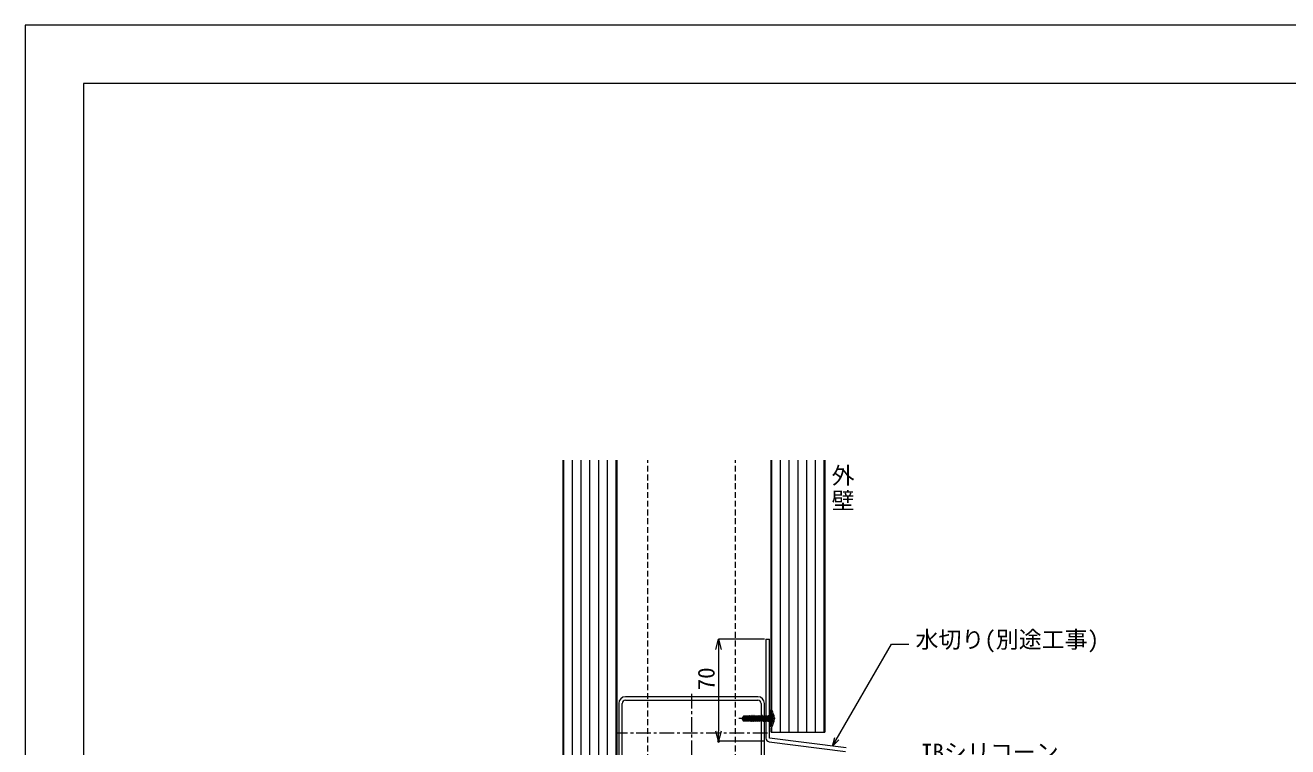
# Model space of a CAD drawing. Units: millimetres, scale not verified. Extents: x -840 to 840, y -594 to 594.
# Drawn here: x -840 to 26, y 99 to 594 of the extents above; entities that cross this region are included whole.
import ezdxf
from ezdxf.enums import TextEntityAlignment as Align

# ---------------------------------------------------------------- set-up
doc = ezdxf.new("R2010")
doc.units = ezdxf.units.MM
doc.header["$LTSCALE"] = 2
doc.header["$PDMODE"] = 32
doc.header["$PDSIZE"] = 1
doc.linetypes.add('CHAIN1', pattern=[8, 5, -1, 1, -1])
doc.linetypes.add('DASHED2', pattern=[3, 2, -1])
for name, color, linetype, lineweight in [('0-0_鋼材(C鋼・H鋼ｅｔｃ)', 7, 'Continuous', 9), ('0-1_中心線', 2, 'CHAIN1', 9), ('0-2_断熱材', 4, 'Continuous', 9), ('0-3_躯体', 7, 'Continuous', 9), ('0-4_輪郭線', 2, 'Continuous', 9), ('0-5_図面枠', 7, 'Continuous', 9), ('0-6_文字', 5, 'Continuous', 9), ('0-8_0', 7, 'Continuous', 9), ('0-A_鋼材(受け鋼鈑)', 7, 'Continuous', 9), ('1-0_寸法線', 7, 'Continuous', 9), ('1-2_部材(ﾋﾞｽ類)', 7, 'Continuous', 9)]:
    doc.layers.add(name, color=color, linetype=linetype, lineweight=lineweight)
doc.layers.add('1-1_Defpoints', color=7, linetype='Continuous')
doc.styles.add('ＭＳ ゴシック', font='')
doc.styles.get('ＭＳ ゴシック').set_extended_font_data('MS Gothic')

# ---------------------------------------------------------------- blocks, each defined once
blk = doc.blocks.new('_Open30')
at = {"layer": '0-8_0'}
blk.add_line((0, 0), (-2, 0), dxfattribs=at)
blk.add_lwpolyline([(-2, 0.5359), (0, 0), (-2, -0.5359)], dxfattribs=at)

msp = doc.modelspace()

# ---------------------------------------------------------------- linework, layer by layer
at = {"layer": '0-0_鋼材(C鋼・H鋼ｅｔｃ)', "linetype": 'DASHED2'}
for p, q in [((-412.715, -414.454), (-412.715, 295.546)), ((-352.715, -414.454), (-352.715, 295.546))]:
    msp.add_line(p, q, dxfattribs=at)
at = {"layer": '0-0_鋼材(C鋼・H鋼ｅｔｃ)'}
for p, q in [((-337.315, 133.046), (-428.115, 133.046)), ((-428.115, 130.746), (-337.315, 130.746)), ((-432.715, 128.446), (-432.715, 87.646)), ((-430.415, 87.646), (-430.415, 128.446)), ((-335.015, 128.446), (-335.015, 87.646)), ((-332.715, 87.646), (-332.715, 128.446))]:
    msp.add_line(p, q, dxfattribs=at)
for centre, radius, start, end in [((-428.115, 128.446), 4.6, 90, 180), ((-428.115, 128.446), 2.3, 90, 180), ((-337.315, 128.446), 4.6, 0, 90), ((-337.315, 128.446), 2.3, 0, 90)]:
    msp.add_arc(centre, radius, start, end, dxfattribs=at)
at = {"layer": '0-1_中心線'}
for p, q in [((-382.715, 135.046), (-382.715, 81.046)), ((-325.315, 118.046), (-350.315, 118.046)), ((-330.715, 108.046), (-434.715, 108.046))]:
    msp.add_line(p, q, dxfattribs=at)
at = {"layer": '0-2_断熱材', "color": 7}
msp.add_line((-433.715, -414.454), (-433.715, 295.546), dxfattribs=at)
at = {"layer": '0-3_躯体'}
for p, q in [((-471.215, 295.546), (-471.215, -414.454)), ((-328.215, 124.546), (-328.215, 295.546)), ((-291.215, 295.546), (-291.215, 108.704)), ((-328.101, 124.546), (-328.215, 124.546)), ((-328.215, 108.704), (-328.215, 111.546)), ((-328.101, 111.546), (-328.215, 111.546)), ((-328.215, 108.704), (-291.215, 108.704))]:
    msp.add_line(p, q, dxfattribs=at)
at = {"layer": '0-3_躯体', "color": 4}
for p, q in [((-470.465, -414.454), (-470.465, 295.546)), ((-464.465, -414.454), (-464.465, 295.546)), ((-458.465, -414.454), (-458.465, 295.546)), ((-452.465, -414.454), (-452.465, 295.546)), ((-446.465, -414.454), (-446.465, 295.546)), ((-440.465, -414.454), (-440.465, 295.546)), ((-434.465, -414.454), (-434.465, 295.546)), ((-327.715, 123.996), (-327.715, 295.546)), ((-321.715, 108.704), (-321.715, 295.546)), ((-315.715, 108.704), (-315.715, 295.546)), ((-309.715, 108.704), (-309.715, 295.546)), ((-303.715, 108.704), (-303.715, 295.546)), ((-297.715, 108.704), (-297.715, 295.546)), ((-291.715, 108.704), (-291.715, 295.546)), ((-327.715, 108.704), (-327.715, 112.096))]:
    msp.add_line(p, q, dxfattribs=at)
at = {"layer": '0-3_躯体'}
for centre, radius, start, end in [((-334.042, 119.968), 7.5, 12.16512, 37.61031), ((-333.115, 118.046), 7.3, 331.3207, 28.67928), ((-334.042, 116.123), 7.5, 322.38969, 347.83486)]:
    msp.add_arc(centre, radius, start, end, dxfattribs=at)
at = {"layer": '0-4_輪郭線'}
msp.add_lwpolyline([(800, 554), (-800, 554), (-800, -554), (800, -554)], close=True, dxfattribs=at)
at = {"layer": '0-5_図面枠'}
msp.add_lwpolyline([(840, -594), (840, 594), (-840, 594), (-840, -594)], close=True, dxfattribs=at)
at = {"layer": '0-A_鋼材(受け鋼鈑)'}
for p, q in [((-331.715, 172.448), (-331.715, 104.632)), ((-331.715, 172.448), (-329.215, 172.448)), ((-329.215, 104.673), (-329.215, 172.448)), ((-276.604, 97.953), (-329.171, 104.623)), ((-329.53, 102.152), (-277.057, 95.494))]:
    msp.add_line(p, q, dxfattribs=at)
for centre, radius in [((-329.215, 104.632), 2.5), ((-329.165, 104.673), 0.05)]:
    msp.add_arc(centre, radius, 180, 262.76867, dxfattribs=at)
at = {"layer": '1-0_寸法線'}
for p, q in [((-332.715, 172.448), (-364.215, 172.448)), ((-364.215, 165.448), (-364.215, 109.448)), ((-286.015, 99.147), (-245.603, 169.143)), ((-245.603, 169.143), (-233.603, 169.143)), ((-332.715, 102.448), (-364.215, 102.448))]:
    msp.add_line(p, q, dxfattribs=at)
msp.add_lwpolyline([(-281.772, 103.39), (-286.015, 99.147), (-284.462, 104.943)], dxfattribs=at)
at = {"layer": '1-1_Defpoints'}
msp.add_point((-364.215, 102.448), dxfattribs=at)
at = {"layer": '1-2_部材(ﾋﾞｽ類)'}
for p, q in [((-328.915, 123.546), (-329.215, 123.188)), ((-329.215, 123.188), (-329.215, 112.903)), ((-328.615, 123.546), (-328.915, 123.546)), ((-328.915, 123.546), (-328.915, 112.546)), ((-328.615, 123.546), (-328.615, 112.546)), ((-347.773, 118.143), (-348.215, 118.046)), ((-347.715, 117.957), (-348.215, 118.046)), ((-348.215, 118.046), (-348.135, 117.685)), ((-348.135, 117.685), (-347.715, 117.957)), ((-348.135, 117.685), (-347.197, 116.346)), ((-346.31, 117.146), (-347.715, 117.957)), ((-347.715, 117.957), (-346.937, 116.846)), ((-343.715, 119.746), (-347.197, 119.746)), ((-346.967, 119.497), (-347.197, 119.746)), ((-346.937, 116.846), (-347.197, 116.346)), ((-343.715, 116.346), (-347.197, 116.346)), ((-346.916, 118.753), (-346.963, 118.685)), ((-346.937, 116.846), (-343.715, 116.846)), ((-346.81, 117.995), (-346.551, 117.846)), ((-346.551, 117.846), (-343.715, 117.846)), ((-346.31, 117.146), (-343.715, 117.146)), ((-346.161, 119.146), (-343.715, 119.146)), ((-343.715, 116.346), (-343.715, 119.746)), ((-343.043, 119.621), (-343.715, 119.644)), ((-343.072, 116.47), (-343.715, 119.309)), ((-343.715, 119.075), (-343.184, 116.275)), ((-343.715, 116.521), (-343.673, 116.34)), ((-343.673, 116.34), (-343.715, 116.412)), ((-343.184, 116.275), (-343.673, 116.34)), ((-343.184, 116.275), (-343.072, 116.47)), ((-342.352, 116.495), (-343.072, 116.47)), ((-342.909, 119.853), (-343.043, 119.621)), ((-342.352, 116.495), (-343.043, 119.621)), ((-342.529, 119.903), (-342.909, 119.853)), ((-342.909, 119.853), (-342.146, 116.137)), ((-342.529, 119.903), (-341.875, 116.101)), ((-342.529, 119.903), (-342.352, 119.597)), ((-341.661, 119.572), (-342.352, 119.597)), ((-341.633, 116.52), (-342.352, 119.597)), ((-342.146, 116.137), (-342.352, 116.495)), ((-341.875, 116.101), (-342.146, 116.137)), ((-341.875, 116.101), (-341.633, 116.52)), ((-341.382, 120.056), (-341.661, 119.572)), ((-340.97, 116.543), (-341.661, 119.572)), ((-340.97, 116.543), (-341.633, 116.52)), ((-341.22, 120.077), (-341.382, 120.056)), ((-341.382, 120.056), (-340.64, 115.971)), ((-341.22, 120.077), (-340.54, 115.971)), ((-341.22, 120.077), (-340.913, 119.546)), ((-340.64, 115.971), (-340.97, 116.543)), ((-340.895, 119.546), (-340.913, 119.546)), ((-340.208, 116.546), (-340.913, 119.546)), ((-340.895, 119.546), (-340.267, 119.546)), ((-340.54, 115.971), (-340.64, 115.971)), ((-340.54, 115.971), (-340.208, 116.546)), ((-339.935, 120.121), (-340.267, 119.546)), ((-339.562, 116.546), (-340.267, 119.546)), ((-339.562, 116.546), (-340.208, 116.546)), ((-339.935, 120.121), (-339.23, 115.971)), ((-339.835, 120.121), (-339.935, 120.121)), ((-339.835, 120.121), (-339.13, 115.971)), ((-339.835, 120.121), (-339.503, 119.546)), ((-339.23, 115.971), (-339.562, 116.546)), ((-338.857, 119.546), (-339.503, 119.546)), ((-338.798, 116.546), (-339.503, 119.546)), ((-339.13, 115.971), (-339.23, 115.971)), ((-339.13, 115.971), (-338.798, 116.546)), ((-338.525, 120.121), (-338.857, 119.546)), ((-338.152, 116.546), (-338.857, 119.546)), ((-338.152, 116.546), (-338.798, 116.546)), ((-338.525, 120.121), (-337.82, 115.971)), ((-338.425, 120.121), (-338.525, 120.121)), ((-338.425, 120.121), (-337.72, 115.971)), ((-338.425, 120.121), (-338.093, 119.546)), ((-337.82, 115.971), (-338.152, 116.546)), ((-337.447, 119.546), (-338.093, 119.546)), ((-337.388, 116.546), (-338.093, 119.546)), ((-337.72, 115.971), (-337.82, 115.971)), ((-337.72, 115.971), (-337.388, 116.546)), ((-337.115, 120.121), (-337.447, 119.546)), ((-336.742, 116.546), (-337.447, 119.546)), ((-336.742, 116.546), (-337.388, 116.546)), ((-337.115, 120.121), (-336.41, 115.971)), ((-337.015, 120.121), (-337.115, 120.121)), ((-337.015, 120.121), (-336.31, 115.971)), ((-337.015, 120.121), (-336.683, 119.546)), ((-336.41, 115.971), (-336.742, 116.546)), ((-336.037, 119.546), (-336.683, 119.546)), ((-335.978, 116.546), (-336.683, 119.546)), ((-336.31, 115.971), (-336.41, 115.971)), ((-336.31, 115.971), (-335.978, 116.546)), ((-335.705, 120.121), (-336.037, 119.546)), ((-335.332, 116.546), (-336.037, 119.546)), ((-335.332, 116.546), (-335.978, 116.546)), ((-335.705, 120.121), (-335, 115.971)), ((-335.605, 120.121), (-335.705, 120.121)), ((-335.605, 120.121), (-334.9, 115.971)), ((-335.605, 120.121), (-335.273, 119.546)), ((-335, 115.971), (-335.332, 116.546)), ((-334.627, 119.546), (-335.273, 119.546)), ((-334.568, 116.546), (-335.273, 119.546)), ((-334.9, 115.971), (-335, 115.971)), ((-334.9, 115.971), (-334.568, 116.546)), ((-334.295, 120.121), (-334.627, 119.546)), ((-333.922, 116.546), (-334.627, 119.546)), ((-333.922, 116.546), (-334.568, 116.546)), ((-334.295, 120.121), (-333.59, 115.971)), ((-334.195, 120.121), (-334.295, 120.121)), ((-334.195, 120.121), (-333.49, 115.971)), ((-334.195, 120.121), (-333.863, 119.546)), ((-333.59, 115.971), (-333.922, 116.546)), ((-333.217, 119.546), (-333.863, 119.546)), ((-333.158, 116.546), (-333.863, 119.546)), ((-333.49, 115.971), (-333.59, 115.971)), ((-333.49, 115.971), (-333.158, 116.546)), ((-332.885, 120.121), (-333.217, 119.546)), ((-332.512, 116.546), (-333.217, 119.546)), ((-332.512, 116.546), (-333.158, 116.546)), ((-332.885, 120.121), (-332.18, 115.971)), ((-332.785, 120.121), (-332.885, 120.121)), ((-332.785, 120.121), (-332.08, 115.971)), ((-332.785, 120.121), (-332.453, 119.546)), ((-332.18, 115.971), (-332.512, 116.546)), ((-331.807, 119.546), (-332.453, 119.546)), ((-331.748, 116.546), (-332.453, 119.546)), ((-332.08, 115.971), (-332.18, 115.971)), ((-332.08, 115.971), (-331.748, 116.546)), ((-331.475, 120.121), (-331.807, 119.546)), ((-331.425, 117.92), (-331.807, 119.546)), ((-331.425, 116.546), (-331.748, 116.546)), ((-331.475, 120.121), (-330.861, 116.129)), ((-331.375, 120.121), (-331.475, 120.121)), ((-331.425, 117.92), (-331.088, 116.522)), ((-331.088, 116.522), (-331.425, 116.546)), ((-331.375, 120.121), (-330.524, 116.223)), ((-331.375, 120.121), (-331.058, 119.571)), ((-330.861, 116.129), (-331.088, 116.522)), ((-330.354, 119.621), (-331.058, 119.571)), ((-330.38, 116.473), (-331.058, 119.571)), ((-330.524, 116.223), (-330.861, 116.129)), ((-330.524, 116.223), (-330.38, 116.473)), ((-330.222, 116.462), (-330.38, 116.473)), ((-330.222, 119.726), (-330.354, 119.621)), ((-330.222, 119.047), (-330.354, 119.621)), ((-330.222, 116.366), (-330.222, 119.726)), ((-330.015, 119.726), (-330.015, 116.366)), ((-330.015, 119.726), (-330.015, 116.366)), ((-329.361, 120.379), (-329.868, 119.872)), ((-329.868, 116.219), (-329.361, 115.712)), ((-328.915, 112.546), (-329.215, 112.903)), ((-327.659, 114.896), (-327.659, 121.196)), ((-328.615, 112.546), (-328.915, 112.546))]:
    msp.add_line(p, q, dxfattribs=at)
msp.add_lwpolyline([(-347.197, 119.746), (-348.135, 118.406), (-348.215, 118.046)], dxfattribs=at)
for centre, radius, start, end in [((-334.042, 119.968), 6.5, 10.88238, 33.38979), ((-347.483, 116.831), 1.344, 60, 102.5), ((-348.064, 119.456), 1.344, 282.5, 325), ((-346.571, 118.41), 0.479, 145, 240), ((-347.402, 119.093), 0.594, 325, 42.84567), ((-346.161, 120.244), 1.099, 222.84567, 270), ((-346.161, 118.225), 0.921, 90, 145), ((-330.222, 120.226), 0.5, 270, 315), ((-330.222, 115.866), 0.5, 45, 90), ((-329.715, 120.733), 0.5, 315, 0), ((-329.715, 115.359), 0.5, 0, 45), ((-334.042, 116.123), 6.5, 326.61021, 349.11762), ((-333.115, 118.046), 6.3, 330.00001, 29.99999)]:
    msp.add_arc(centre, radius, start, end, dxfattribs=at)

# ---------------------------------------------------------------- block references
at = {"layer": '1-0_寸法線', "xscale": 3.5, "yscale": 3.5}
for p, rotation in [((-364.215, 172.448), 90), ((-364.215, 102.448), 270)]:
    msp.add_blockref('_Open30', p, dxfattribs=dict(at, rotation=rotation))

# ---------------------------------------------------------------- texts
at = {"layer": '0-6_文字', "color": 7, "style": 'ＭＳ ゴシック'}
for s, p in [('外', (-286.66, 275.618)), ('壁', (-286.66, 258.418)), ('水切り(別途工事)', (-229.062, 163.084)), ('IBシリコーン', (-225.265, 85.805))]:
    msp.add_text(s, height=11.54, dxfattribs=at).set_placement(p, align=Align.BOTTOM_LEFT)
at = {"layer": '1-0_寸法線', "style": 'ＭＳ ゴシック'}
msp.add_text('70', height=11.54, rotation=90, dxfattribs=at).set_placement((-363.497, 137.468), align=Align.BOTTOM_LEFT)

doc.saveas('drawing.dxf')
